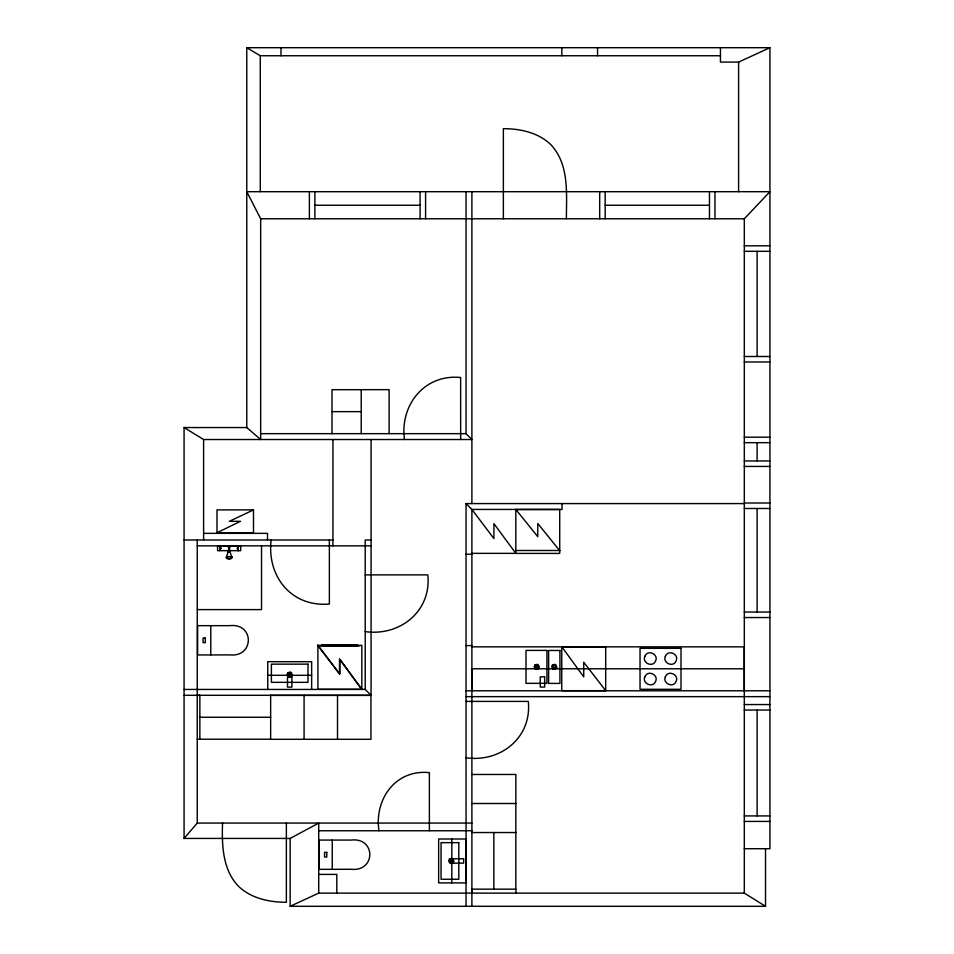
<?xml version="1.0" encoding="UTF-8"?>
<svg xmlns="http://www.w3.org/2000/svg" width="954" height="954" viewBox="0 0 954 954"><rect width="100%" height="100%" fill="white"/><g stroke="black" fill="none" stroke-linecap="round" stroke-linejoin="round"><path stroke-width="1.43" d="M290.147 838.435L290.147 906.3L318.719 893.123L318.719 823.063L290.147 838.435L184.074 838.435L197.251 823.063L197.251 539.988M765.525 848.714L765.525 906.3L744.311 893.123L744.311 218.776L769.926 191.694L246.764 191.694L260.669 218.776L260.669 439.52L246.764 427.547L184.074 427.547L184.074 838.435M216.987 532.749L240.48 521.313L229.342 521.313L253.502 509.889L253.502 532.749L216.987 532.749L216.987 509.889L253.502 509.889M720.449 47.7L720.449 62.093L738.599 62.093L769.926 47.7L769.926 848.714L744.311 848.714M210.774 654.945L229.628 654.873C254.456 657.628 254.646 622.7 229.628 625.669L197.621 625.669L197.621 654.945L210.774 654.945L210.774 625.669M332.254 869.332L351.108 869.261C375.924 872.016 376.114 837.099 351.108 840.069L319.089 840.069L319.089 869.332L332.254 869.332L332.254 840.069M246.764 427.547L246.764 47.7L769.926 47.7M246.764 47.7L260.287 55.749L720.449 55.749M314.88 205.241L420.094 205.241M605.182 205.241L709.466 205.241M260.669 218.776L744.311 218.776M744.311 245.81L769.926 245.81M744.311 251.307L769.926 251.307M744.311 356.498L769.926 356.498M744.311 361.983L769.926 361.983M332.016 411.639L361.232 411.639M260.669 433.665L466.041 433.665L471.896 439.52L203.607 439.52L184.074 427.547M744.311 437.182L769.926 437.182M744.311 442.668L769.926 442.668M744.311 460.949L769.926 460.949M744.311 466.434L769.926 466.434M744.311 502.996L769.926 502.996M466.041 906.3L466.041 503.581L744.311 503.581M744.311 508.482L769.926 508.482M515.816 509.508L559.724 509.508L559.724 553.415L515.816 553.415L515.816 509.436L537.77 536.661L537.77 523.484L559.724 550.708M203.607 533.358L267.502 533.358L267.502 539.988M184.074 539.988L332.946 539.988M371.07 539.988L365.215 539.988L365.215 689.444L371.07 695.299L184.074 695.299M197.251 545.843L371.07 545.843M515.816 550.494L559.724 550.494M228.113 550.661L217.572 550.661L217.572 546.201L240.706 546.201L240.706 550.661L230.093 550.661M228.113 552.056L230.093 552.056M471.896 553.356L515.816 553.356L493.922 523.627L493.922 538.569L471.896 509.436L466.041 503.581M466.041 554.214L471.896 554.214M365.215 574.88L427.809 574.88C431.578 611.264 399.941 636.461 365.215 631.62M197.347 609.606L261.539 609.606L261.539 545.974M744.311 612.051L769.926 612.051M744.311 617.548L769.926 617.548M317.909 645.369L361.828 645.369L361.828 689.289L317.909 689.289L317.909 645.369L339.862 674.061L339.862 659.274L361.828 689.289M466.041 645.608L471.896 645.608M319.888 645.81L359.849 645.81M561.763 646.752L605.683 646.752L605.683 690.672L561.763 690.672L561.763 646.752L583.729 676.839L583.729 662.195L605.683 690.672M471.896 646.848L744.215 646.848L744.215 690.768M569.24 647.039L598.361 647.039M744.215 668.778L471.98 668.778L471.98 690.744M267.74 675.301L311.648 675.301M184.074 689.444L365.215 689.444M466.041 690.791L769.926 690.791M197.251 695.311L199.863 695.311M270.65 695.394L370.951 695.394L370.951 739.302L270.65 739.302L270.65 695.299M466.041 696.647L769.926 696.647M466.041 701.405L528.301 701.405C532.046 737.597 500.576 762.64 466.041 757.81M744.311 704.553L769.926 704.553M744.311 710.038L769.926 710.038M199.863 717.253L270.65 717.253M197.251 739.219L270.65 739.207M471.932 774.469L515.852 774.469L515.816 889.152M471.932 803.506L515.852 803.506M744.311 815.92L769.926 815.92M744.311 821.418L769.926 821.418M197.251 823.063L471.896 823.063M318.719 830.755L471.896 830.755M471.896 832.544L515.852 832.544M318.719 874.401L336.81 874.401L336.81 893.123M318.719 893.123L744.311 893.123M290.147 906.3L765.525 906.3M317.539 645.083L339.505 674.013L339.505 659.035L361.459 688.919M757.118 251.307L757.118 356.498M757.118 442.668L757.118 460.949M757.118 508.482L757.118 612.051M757.118 710.038L757.118 815.92M738.599 62.093L738.599 191.694M714.963 191.694L714.963 218.776M709.466 191.694L709.466 218.776M605.182 191.694L605.182 218.776M599.684 191.694L599.684 218.776M597.55 47.7L597.55 55.749M566.378 218.776C566.438 193.769 569.49 164.195 550.625 144.436C538.056 132.487 520.216 128.671 503.366 128.683L503.366 218.776M562.049 503.581L562.049 509.436L471.896 509.436L471.896 906.3M561.823 47.7L561.823 55.749M515.911 893.123L515.911 889.152L471.896 889.152L472.003 893.123M493.85 832.544L493.85 889.152M471.896 191.694L471.896 503.581M466.041 191.694L466.041 433.665M460.651 439.52L460.639 377.51C424.59 373.765 399.666 405.14 404.484 439.52M451.814 838.995L451.814 882.903M429.395 830.755L429.383 772.645C395.648 769.067 374.135 799.297 378.965 830.755M425.591 191.694L425.591 218.776M420.094 191.694L420.094 218.776M389.113 433.593L389.113 389.673L332.016 389.685L332.016 433.593M371.07 439.52L371.07 695.299M361.232 389.673L361.232 433.593M337.513 695.394L337.513 739.302M332.946 439.52L332.946 545.843M329.368 539.988L329.368 604.049C291.364 607.304 266.75 576.335 271.151 539.988M314.88 191.694L314.88 218.776M311.648 689.444L311.648 661.694L267.74 661.694L267.74 689.444M309.382 191.694L309.382 218.776M304.087 695.394L304.087 739.302M286.367 823.063L286.367 902.269C269.302 902.281 251.224 898.406 238.5 886.314C222.449 869.571 221.817 844.85 222.544 823.063M280.989 47.7L280.989 55.749M260.287 55.749L260.287 191.694M238.285 546.201L238.285 550.661M238.214 546.201L238.214 550.661M230.093 546.201C228.233 550.708 231.679 554.512 231.81 558.317L229.354 559.378L226.396 558.317C226.301 554.465 230.236 550.768 228.113 546.201M219.921 546.201L219.921 550.661M203.607 439.52L203.607 539.988M199.863 695.299L199.863 739.219M644.868 656.269C641.756 662.935 652.93 668.027 655.66 660.836C658.785 654.17 647.611 649.102 644.868 656.269M644.868 676.768C641.756 683.434 652.93 688.514 655.66 681.323C658.785 674.657 647.611 669.589 644.868 676.768M665.367 656.269C662.255 662.935 673.429 668.027 676.159 660.836C679.284 654.17 668.11 649.102 665.367 656.269M665.367 676.768C662.255 683.434 673.429 688.514 676.159 681.323C679.284 674.669 668.11 669.589 665.367 676.768M287.881 672.737L287.13 674.096L287.881 676.362L289.241 677.113L291.507 676.362L292.258 675.003L291.507 672.737L290.147 671.986L287.881 672.737M288.657 673.512L288.657 675.587L290.731 675.587L290.731 673.512L288.657 673.512M534.944 665.057L534.192 666.417L534.944 668.682L536.303 669.434L538.557 668.682L539.32 667.323L538.557 665.057L537.197 664.306L534.944 665.057M535.719 665.832L535.719 667.907L537.782 667.907L537.782 665.832L535.719 665.832M552.461 665.057L551.71 666.417L552.461 668.682L553.821 669.434L556.087 668.682L556.838 667.323L556.087 665.057L554.727 664.306L552.461 665.057M553.237 665.832L553.237 667.907L555.311 667.907L555.311 665.832L553.237 665.832M449.453 859.137L448.714 860.496L449.453 862.762L450.813 863.513L453.078 862.762L453.83 861.402L453.078 859.137L451.719 858.385L449.453 859.137M450.228 859.912L450.228 861.987L452.303 861.987L452.303 859.912L450.228 859.912M232.06 557.029C228.877 560.952 220.577 554.823 232.06 557.029M221.018 548.025C218.681 548.085 221.531 549.671 221.018 548.025M238.214 548.467C236.735 549.623 236.795 547.226 238.214 548.467M205.313 637.987L203.095 637.987L203.095 642.638L205.313 642.638L205.313 637.987M357.583 644.999L321.426 644.999L321.426 646.252L357.583 646.252L357.583 644.999M681.013 648.315L640.027 648.315L640.027 689.301L681.013 689.301L681.013 648.315M546.928 650.401L526.012 650.401L526.012 683.338L546.928 683.338L546.928 650.401M559.926 650.473L548.622 650.473L548.622 683.41L559.926 683.41L559.926 650.473M307.999 664.151L271.401 664.151L271.401 682.337L307.999 682.337L307.999 664.151M291.888 676.887L287.5 676.887L287.5 687.13L291.888 687.13L291.888 676.887M544.662 676.827L540.274 676.827L540.274 687.071L544.662 687.071L544.662 676.827M465.91 838.995L438.637 838.995L438.637 882.903L465.91 882.903L465.91 838.995M458.802 842.656L441.046 842.656L441.046 879.254L458.802 879.254L458.802 842.656M326.781 852.375L324.563 852.375L324.563 857.026L326.781 857.026L326.781 852.375M463.632 858.755L453.388 858.755L453.388 863.143L463.632 863.143L463.632 858.755"/></g></svg>
